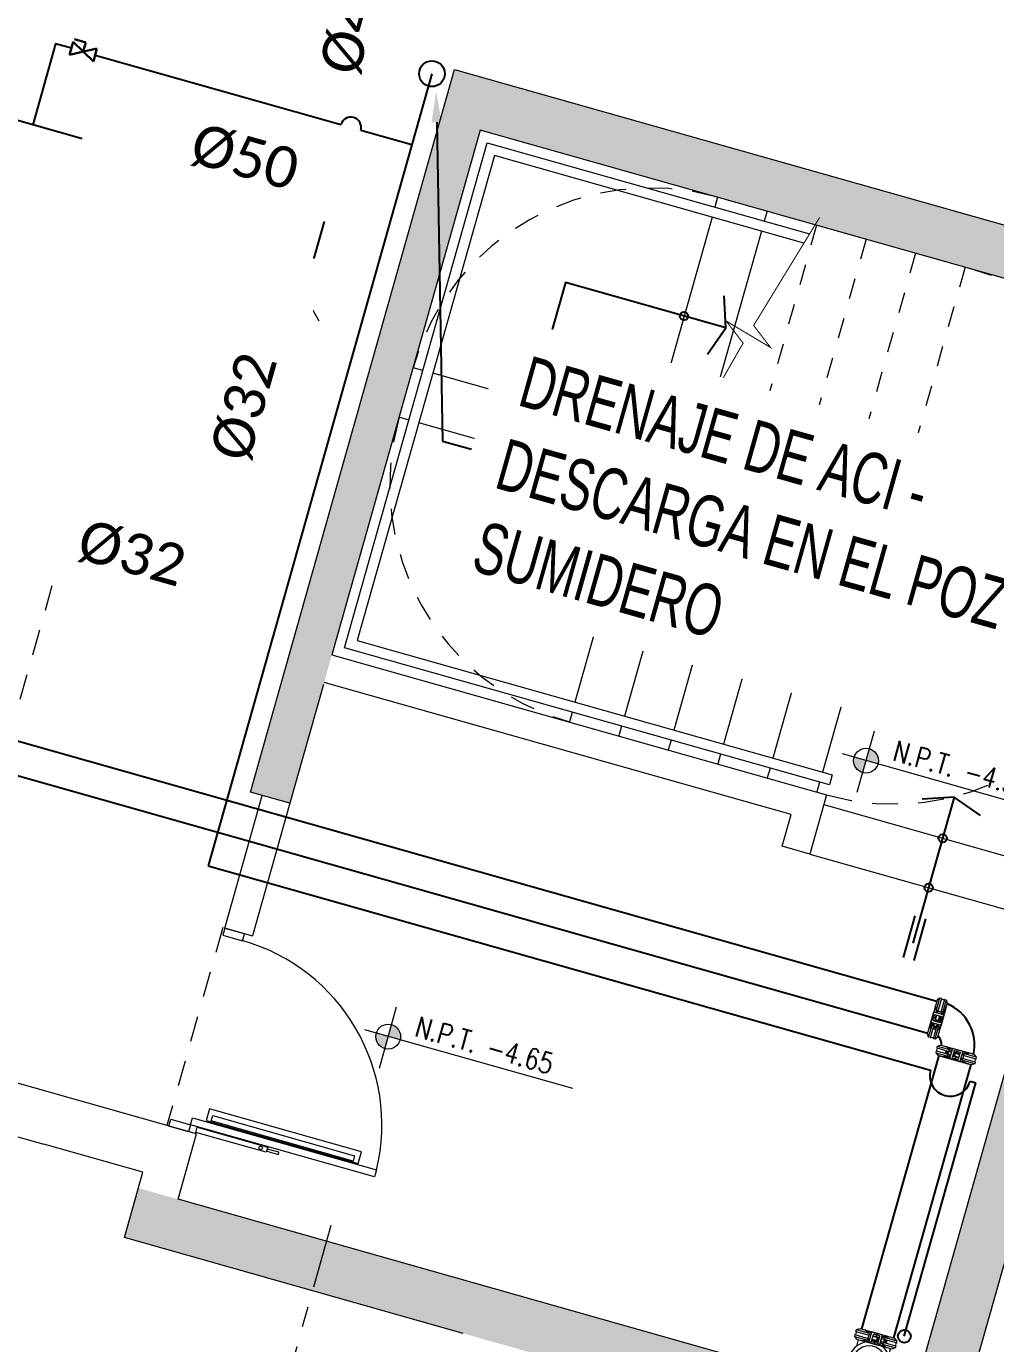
# Model space of a CAD drawing. Header units: inches. Extents: x 0 to 766, y -245 to 236.
# Drawn here: x 58.88 to 63.6, y -202.78 to -196.38 of the extents above; entities that cross this region are included whole.
import ezdxf
from ezdxf import colors
from ezdxf.entities.mleader import LeaderData, LeaderLine
from ezdxf.math import Vec2, Vec3

# ---------------------------------------------------------------- set-up
doc = ezdxf.new("R2010")
doc.units = ezdxf.units.IN
doc.header["$MEASUREMENT"] = 0
for name, pattern in [('DASHED2', [0.375, 0.25, -0.125]), ('HIDDEN2', [0.1875, 0.125, -0.0625]), ('PHANTOM', [2.5, 1.25, -0.25, 0.25, -0.25, 0.25, -0.25]), ('SLD-Continua', [0])]:
    doc.linetypes.add(name, pattern=pattern)
for name, color, linetype, lineweight in [('00 SOS 911 - ACCES. ACI', 125, 'Continuous', 9), ('000 SOS 911 - ACCESORIOS ACI', 3, 'Continuous', 20), ('000 SOS 911 TEXTOS', 4, 'Continuous', 0), ('000 SOS 911 TEXTOS ACI', 7, 'Continuous', 9), ('000 SOS 911 TUBERIA', 30, 'Continuous', 20), ('000 SOS 911 TUBERIA ACI', 1, 'Continuous', 25), ('BARANDAS', 251, 'Continuous', 9), ('EJES', 251, 'PHANTOM', 9), ('FLECHITAS', 251, 'Continuous', 9), ('HATCH', 251, 'Continuous', 9), ('MURO-BAJO', 251, 'Continuous', 9), ('MUROS', 251, 'Continuous', 9), ('NIVELES-NPT', 251, 'Continuous', 9), ('PROYECCION', 251, 'DASHED2', 9), ('PROYECCIONES', 251, 'HIDDEN2', 9), ('PUERTAS', 251, 'Continuous', 9)]:
    doc.layers.add(name, color=color, linetype=linetype, lineweight=lineweight)
doc.styles.add('P&R', font='calibril.ttf')
doc.styles.add('PIPE', font='ARIALN.TTF', dxfattribs={"width": 0.8})
doc.styles.add('ROMANS', font='romans.shx', dxfattribs={"width": 0.8})

# ---------------------------------------------------------------- blocks, each defined once
blk = doc.blocks.new('NPT')
at = {"layer": 'NIVELES-NPT'}
h = blk.add_hatch(color=256, dxfattribs=at)
h.paths.add_polyline_path([(0, -0.0613262704653153), (0, 0), (-0.0602854464600569, 0, 0.0042792132716365), (-0.0602942788464134, -0.0010319916191293, 0.4142135623729712)])
h.paths.add_polyline_path([(0, 0), (0.0602854464600569, 0, 0.4092090227639318), (0, 0.0592622872270567)])
blk.add_line((0.9320041173916704, 0), (-0.1193010463946393, 0), dxfattribs=at)
blk.add_lwpolyline([(0, -0.1597670624796592), (0, 0.149364873615923)], dxfattribs=at)
at = {"layer": 'NIVELES-NPT', "linetype": 'Continuous'}
blk.add_circle((0, -0.0010319916191293), 0.0602942788463125, dxfattribs=at)
at = {"layer": 'NIVELES-NPT', "style": 'ROMANS', "width": 0.8}
blk.add_attdef('N.P.T.±0.00', (0.1175420202139321, 0.0358007524059758), '', height=0.1, dxfattribs=at)
blk = doc.blocks.new('PUERTABARRA')
at = {"layer": 'FLECHITAS'}
for points in [[(-0.5001510571242989, -0.0232634428172105), (-0.4409742686824531, -0.0232634428172105), (-0.4409742686824531, -0.0130954530516192), (-0.5001510571242989, -0.0130954530516192)], [(-0.0844507893649507, -0.0326865352610639), (-0.4405655594651991, -0.0326865352610639), (-0.4405655594651991, -0.0065833862360023), (-0.0844507893649507, -0.0065833862360023)], [(-0.8851152057306991, -0.133961624089352), (-0.1170204804548121, -0.133961624089352), (-0.1170204804548121, -0.0756048641987945), (-0.8851152057306991, -0.0756048641987945)], [(-0.1413287829402634, -0.1072380120575644), (-0.8583794317509044, -0.1072380120575644), (-0.8583794317509044, -0.0804633574148284), (-0.1413287829402634, -0.0804633574148284)]]:
    blk.add_lwpolyline(points, close=True, dxfattribs=at)
blk.add_circle((-0.4085786876350995, -0.0196587238157235), 0.0089041029501779, dxfattribs=at)
blk.add_arc((-0.0495958364155058, -0.0338957235902626), 0.9311043567090608, 182.2224334812885, 270.053799958266, dxfattribs=at)
at = {"layer": 'PUERTAS'}
for points in [[(-0.0500000585512908, 0), (0.0500000585512908, 0), (0.0500000585512908, -0.0349996696775179), (-0.0500000585512908, -0.0349996696775179)], [(-0.9799999408814984, -0.0350030712201033), (-0.0499998273785423, -0.0350030712201033), (-0.0499998273785423, -0.0699999999593501), (-0.9799999408814984, -0.0699999999593501)], [(-0.0499967560829191, -0.9999999999953388), (0.0500031298470276, -0.9999999999953388), (0.0500031298470276, -0.9649996698241236), (-0.0499967560829191, -0.9649996698241236)]]:
    blk.add_lwpolyline(points, close=True, dxfattribs=at)
blk = doc.blocks.new('019')
at = {"layer": '000 SOS 911 - ACCESORIOS ACI', "color": 4, "lineweight": 30}
for p, q in [((1808.420285978298, 1493.059510553253), (1808.471689725999, 1493.059520621241)), ((1808.420294216549, 1493.017442775236), (1808.420285978753, 1493.059510553253)), ((1808.366168055977, 1493.046585302544), (1808.474420377122, 1492.988300247929)), ((1808.366179473625, 1492.988279051977), (1808.366168055977, 1493.046585302544)), ((1808.474408959474, 1493.046606498496), (1808.366179473625, 1492.988279051977)), ((1808.474420377122, 1492.988300247929), (1808.474408959474, 1493.046606498496))]:
    blk.add_line(p, q, dxfattribs=at)
blk = doc.blocks.new('000 SOS911 - COLGADORES')
at = {"layer": '000 SOS 911 - ACCESORIOS ACI'}
blk.add_lwpolyline([(2289.820134768947, 2442.903941979981), (2290.030596254191, 2442.69308939925)], dxfattribs=at)
blk = doc.blocks.new('SOS 911 Acople')
at = {"layer": '000 SOS 911 TUBERIA', "linetype": 'Continuous'}
for p, q in [((-0.1298529879422858, -0.012444032356143), (-0.1121672452427447, 0)), ((-0.1121672452427447, 0), (0.03403950831852853, 0)), ((-0.04989230574574322, -0.012444032356143), (-0.07654280634596944, 0)), ((-0.03413330612238497, -0.00704655796289444), (-0.07654280634596944, 0)), ((-0.03413330612238497, 0), (-0.03413330612238497, -0.06794237159192562)), ((0.1121672452427447, 0), (-0.03403950890060514, 0)), ((0, -0.02408778481185436), (0, 0)), ((0.03413330612238497, 0), (0.03413330612238497, -0.06794237159192562)), ((0.03413330612238497, -0.00704655796289444), (0.07654280634596944, 0)), ((0.04989230574574322, -0.012444032356143), (0.07654280634596944, 0)), ((0.1298529879422858, -0.012444032356143), (0.1121672452427447, 0)), ((-0.1298529879422858, -0.02401186525821686), (-0.1298529879422858, -0.012444032356143)), ((-0.1298529879422858, -0.012444032356143), (-0.04989230574574322, -0.012444032356143)), ((-0.1298529879422858, -0.02401186525821686), (-0.04497951129451394, -0.02401186525821686)), ((-0.1298529879422858, -0.04393050633370876), (-0.1298529879422858, -0.05549833923578262)), ((-0.1298529879422858, -0.04393050633370876), (-0.04512835608329624, -0.04393050633370876)), ((-0.1298529879422858, -0.05549833923578262), (-0.1121672452427447, -0.06794237159192562)), ((-0.1298529879422858, -0.05549833923578262), (-0.04989230574574322, -0.05549833923578262)), ((-0.1265876331599429, -0.03845322132110596), (-0.1265876331599429, -0.02948915027081966)), ((-0.1121672452427447, -0.06794237159192562), (0.03403950831852853, -0.06794237159192562)), ((0.09545867214910686, -0.06794237159192562), (-0.09545867261476815, -0.06794237159192562)), ((-0.04989230574574322, -0.05549833923578262), (-0.07654280634596944, -0.06794237159192562)), ((-0.03413330612238497, -0.06089581549167633), (-0.07654280634596944, -0.06794237159192562)), ((-0.06105379748623818, -0.06794237159192562), (0.06105379748623818, -0.06794237159192562)), ((-0.04835841490421444, -0.01624399051070213), (-0.03413330612238497, -0.01624645479023457)), ((-0.04835841490421444, -0.05169838108122349), (-0.03413330612238497, -0.05169591680169106)), ((0.1121672452427447, -0.06794237159192562), (-0.03403950890060514, -0.06794237159192562)), ((-0.02023848460521549, -0.01237427070736885), (-0.02023848460521549, -0.05544336326420307)), ((-0.02023848460521549, -0.02020060643553734), (-0.0001092336606234312, -0.01919126696884632)), ((0.02023848448880017, -0.02408778481185436), (-0.02023848460521549, -0.02408778481185436)), ((0.02023848448880017, -0.04372984915971756), (-0.02023848460521549, -0.04372984915971756)), ((-0.02023848460521549, -0.04766764864325523), (0, -0.04917558096349239)), ((0.01762642047833651, -0.009626243263483047), (-0.01762642047833651, -0.009626243263483047)), ((0.01762642047833651, -0.05819139070808887), (-0.01762642047833651, -0.05819139070808887)), ((-0.0001092336606234312, -0.01919126696884632), (0.02023848448880017, -0.02010910585522652)), ((0, -0.04372984915971756), (0, -0.06794237159192562)), ((0, -0.04917558096349239), (0.02023848448880017, -0.04777530208230019)), ((0.008502419921569526, -0.02408778481185436), (0.008502419921569526, -0.04372984915971756)), ((0.008502419921569526, -0.03117292188107967), (0.01092646887991577, -0.04372984915971756)), ((0.009788932744413614, -0.02408778481185436), (0.01361221505794674, -0.04372984915971756)), ((0.01245168619789183, -0.02408778481185436), (0.01607680763117969, -0.04372984915971756)), ((0.01516457495745271, -0.02408778481185436), (0.01893119106534868, -0.04372984915971756)), ((0.01734216464683414, -0.02408778481185436), (0.02023848448880017, -0.03858864679932594)), ((0.02023848448880017, -0.01237427070736885), (0.02023848448880017, -0.05544336326420307)), ((0.03413330612238497, -0.06089581549167633), (0.07654280634596944, -0.06794237159192562)), ((0.04969363426789641, -0.01624645479023457), (0.03629806602839381, -0.01624645479023457)), ((0.04969363426789641, -0.02490891702473164), (0.03629806602839381, -0.02490891702473164)), ((0.04969363426789641, -0.04303345456719398), (0.03629806602839381, -0.04303345456719398)), ((0.04969363426789641, -0.05169591680169106), (0.03629806602839381, -0.05169591680169106)), ((0.1298529879422858, -0.012444032356143), (0.04989230574574322, -0.012444032356143)), ((0.1298529879422858, -0.05549833923578262), (0.04989230574574322, -0.05549833923578262)), ((0.04989230574574322, -0.05549833923578262), (0.07654280634596944, -0.06794237159192562)), ((0.04993774159811437, -0.02471447363495827), (0.05011754087172449, -0.02563819289207458)), ((0.1298529879422858, -0.02401186525821686), (0.0506302104331553, -0.02401186525821686)), ((0.1298529879422858, -0.04393050633370876), (0.0506302104331553, -0.04393050633370876)), ((0.05213519569952041, -0.03600386716425419), (0.05362426256760955, -0.0436539314687252)), ((0.05246373370755464, -0.02401186525821686), (0.05628701590467244, -0.0436539314687252)), ((0.05512648704461753, -0.02401186525821686), (0.05875160859432071, -0.0436539314687252)), ((0.05783937592059374, -0.02401186525821686), (0.06160599191207439, -0.0436539314687252)), ((0.06015342648606747, -0.02401186525821686), (0.06397670821752399, -0.0436539314687252)), ((0.06281617993954569, -0.02401186525821686), (0.06644130148924887, -0.0436539314687252)), ((0.0655290688155219, -0.02401186525821686), (0.06929568469058722, -0.0436539314687252)), ((0.06770665827207267, -0.02401186525821686), (0.07018077466636896, -0.03639890253543854)), ((0.07018077466636896, -0.02401186525821686), (0.07018077466636896, -0.04393050633370876)), ((0.1298529879422858, -0.05549833923578262), (0.1121672452427447, -0.06794237159192562)), ((0.1265876325778663, -0.03845322132110596), (0.1265876325778663, -0.02948915027081966)), ((0.1298529879422858, -0.02401186525821686), (0.1298529879422858, -0.012444032356143)), ((0.1298529879422858, -0.04393050633370876), (0.1298529879422858, -0.05549833923578262))]:
    blk.add_line(p, q, dxfattribs=at)
for centre, radius, start, end in [((-0.01757074019405991, -0.01229459792375565), 0.002668934040082338, 91.19541037805496, 181.7106491909971), ((-0.01757074019405991, -0.05552303604781628), 0.002668934040082338, 178.2893508090028, 268.8045896219451), ((0.01757074019405991, -0.01229459792375565), 0.002668934040082338, 358.2893508090028, 88.80458962194506), ((0.01757074019405991, -0.05552303604781628), 0.002668934040082338, 271.195410378055, 1.710649190997157), ((0.03954862954560667, -0.0205776859074831), 0.00541532352353786, 126.8880121082305, 233.1119878917695), ((0.05418423633091152, -0.03397118672728539), 0.0200509300802738, 153.130333664081, 206.869666335919), ((0.03954862954560667, -0.04736468568444252), 0.00541532352353786, 126.8880121082305, 233.1119878917695), ((0.04644307063426822, -0.0205776859074831), 0.00541532352353786, 306.8880121082305, 53.1119878917695), ((0.03494247864000499, -0.03397118672728539), 0.01731246090936202, 328.4358066204804, 31.56419337951955), ((0.04644307063426822, -0.04736468568444252), 0.00541532352353786, 306.8880121082305, 53.1119878917695)]:
    blk.add_arc(centre, radius, start, end, dxfattribs=at)
for points, knots in [([(-0.1298529879422858, -0.02401186525821686), (-0.1293391386279836, -0.02444347180426121), (-0.1281205728882924, -0.02546700276434422), (-0.1264810627326369, -0.02725101821124554), (-0.1265571865951642, -0.02884973771870136), (-0.1265876331599429, -0.02948915027081966)], [0, 0, 0, 0, 0.0014132095522861, 0.0033513506183811, 0.0046431937077775, 0.0046431937077775, 0.0046431937077775, 0.0046431937077775]), ([(-0.1298529879422858, -0.04393050633370876), (-0.1293391386279836, -0.04349889978766441), (-0.1281205728882924, -0.04247536882758141), (-0.1264810627326369, -0.04069135338068008), (-0.1265571865951642, -0.03909263387322426), (-0.1265876331599429, -0.03845322132110596)], [0, 0, 0, 0, 0.0014132095522861, 0.0033513506183811, 0.0046431937077775, 0.0046431937077775, 0.0046431937077775, 0.0046431937077775]), ([(-0.04989230574574322, -0.012444032356143), (-0.04954593873117119, -0.01277336850762367), (-0.04850075708236545, -0.01376715674996376), (-0.04841545107774436, -0.01525153033435345), (-0.04835841490421444, -0.01624399051070213)], [0, 0, 0, 0, 0.0009696573335736, 0.0029259951479319, 0.0029259951479319, 0.0029259951479319, 0.0029259951479319]), ([(-0.04989230574574322, -0.05549833923578262), (-0.04954593873117119, -0.05516900308430195), (-0.04850075708236545, -0.05417521484196186), (-0.04841545107774436, -0.05269084125757217), (-0.04835841490421444, -0.05169838108122349)], [0, 0, 0, 0, 0.0009696573335736, 0.0029259951478764, 0.0029259951478764, 0.0029259951478764, 0.0029259951478764]), ([(-0.03413330612238497, -0.01708303205668926), (-0.03602297301404178, -0.01721315085887909), (-0.03949325636494905, -0.01745210960507393), (-0.04385908169206232, -0.02113009802997112), (-0.04609187063761055, -0.02639933489263058), (-0.04689749551471323, -0.03238531015813351), (-0.04656161624006927, -0.0385265089571476), (-0.04543334746267647, -0.04398566856980324), (-0.04290645790752023, -0.04826917126774788), (-0.03939219552557915, -0.05021076090633869), (-0.03650282986927778, -0.05132995918393135), (-0.03465609031263739, -0.05125904642045498), (-0.03413330612238497, -0.05123897269368172)], [0, 0, 0, 0, 0.0038419458992194, 0.0070555507413134, 0.0112532790334488, 0.0154705843184527, 0.0195311179636959, 0.0239903920565881, 0.0270000561067109, 0.0294633729161769, 0.0322036195170776, 0.0332856486347745, 0.0332856486347745, 0.0332856486347745, 0.0332856486347745]), ([(0.04989230574574322, -0.012444032356143), (0.04954593873117119, -0.01277336850762367), (0.04850075650028884, -0.01376715674996376), (0.04841545107774436, -0.01525153033435345), (0.04835841502062976, -0.01624399051070213)], [0, 0, 0, 0, 0.0009696573335736, 0.0029259951479319, 0.0029259951479319, 0.0029259951479319, 0.0029259951479319]), ([(0.04989230574574322, -0.05549833923578262), (0.04954593873117119, -0.05516900308430195), (0.04850075650028884, -0.05417521484196186), (0.04841545107774436, -0.05269084125757217), (0.04835841502062976, -0.05169838108122349)], [0, 0, 0, 0, 0.0009696573335736, 0.0029259951478764, 0.0029259951478764, 0.0029259951478764, 0.0029259951478764]), ([(0.1298529879422858, -0.02401186525821686), (0.1293391386279836, -0.02444347180426121), (0.1281205730047077, -0.02546700276434422), (0.1264810627326369, -0.02725101821124554), (0.1265571865951642, -0.02884973771870136), (0.1265876325778663, -0.02948915027081966)], [0, 0, 0, 0, 0.0014132095522861, 0.0033513506183811, 0.0046431937077775, 0.0046431937077775, 0.0046431937077775, 0.0046431937077775]), ([(0.1298529879422858, -0.04393050633370876), (0.1293391386279836, -0.04349889978766441), (0.1281205730047077, -0.04247536882758141), (0.1264810627326369, -0.04069135338068008), (0.1265571865951642, -0.03909263387322426), (0.1265876325778663, -0.03845322132110596)], [0, 0, 0, 0, 0.0014132095522861, 0.0033513506183811, 0.0046431937077775, 0.0046431937077775, 0.0046431937077775, 0.0046431937077775])]:
    blk.add_open_spline(points, degree=3, knots=knots, dxfattribs=at)
blk = doc.blocks.new('Acople Bomba ACI')
at = {"layer": '000 SOS 911 TUBERIA', "linetype": 'SLD-Continua', "xscale": 0.7909611757049978, "yscale": 0.7909611757049978, "zscale": 0.7909611757049978, "rotation": 89.99999999999999}
blk.add_blockref('SOS 911 Acople', (0, 0), dxfattribs=at)
blk = doc.blocks.new('A$C363E054A')
at = {"layer": '000 SOS 911 - ACCESORIOS ACI'}
h = blk.add_hatch(color=10, dxfattribs=at)
edge = h.paths.add_edge_path()
edge.add_line((-0.1539030684712088, 0.0866759223576708), (-0.1539030684712088, 0.0008965954347956995))
edge.add_ellipse((-0.1726545036540301, 0.0437862588962332), major_axis=(-0.03309939239398111, -0.03309939239398111), ratio=0.9999999999999999, start_angle=68.61503222453739, end_angle=201.3849677754626)
edge = h.paths.add_edge_path()
edge.add_line((-0.1539030684712088, 0.0008965954347957), (-0.1539030684712088, 0.0866759223576708))
edge.add_ellipse((-0.1539030684712088, 0.0008965954347957), major_axis=(0.0606551437620544, -0.0606551437620544), ratio=0.9999999999964191, start_angle=134.9999999998974, end_angle=225.0000000001026)
edge.add_line((-0.2396823954200045, 0.0008965954347957), (-0.1539030684712088, 0.0008965954347957))
edge = h.paths.add_edge_path()
edge.add_ellipse((-0.1260867671198866, -0.0419930680266134), major_axis=(0.03614740552893381, -0.03614740552893381), ratio=1, start_angle=167.9656230034776, end_angle=282.03437699652244, ccw=False)
edge.add_line((-0.1539030684712088, 0.0008965954347957), (-0.2396823954200045, 0.0008965954347957))
edge.add_ellipse((-0.1539030684712088, 0.0008965954347957), major_axis=(-0.0606551437620544, -0.0606551437620544), ratio=0.9999999999964192, start_angle=314.9999999998973, end_angle=405.0000000001024)
at = {"layer": '00 SOS 911 - ACCES. ACI', "color": 10}
blk.add_point((-0.1539030684712088, 0.0008965954347957), dxfattribs=at)
at = {"layer": '000 SOS 911 - ACCESORIOS ACI', "color": 10, "linetype": 'Continuous', "ltscale": 0.05}
for p, q in [((-0.0903709733051983, 0.0858942229775437), (-0.0561511340033576, 0.0858942355934005)), ((-0.0561511340033576, -0.084100986527119), (-0.0903709084977891, -0.0841009836672129))]:
    blk.add_line(p, q, dxfattribs=at)
at = {"layer": '000 SOS 911 - ACCESORIOS ACI', "color": 30, "linetype": 'Continuous', "ltscale": 0.05}
for p, q in [((-0.0458667317011532, 0.1073173043510849), (-0.0561511309429079, 0.0927008813217469)), ((-0.0561511309429079, 0.0927008813217469), (-0.0561511309429079, -0.0281320312118396)), ((-0.0363064689740895, 0.1073173043510849), (-0.0458667317011532, 0.1073173043510849)), ((-0.0458667317011532, 0.1073173043510849), (-0.0458667317011532, 0.0412336122785462)), ((-0.0363064689740895, 0.1073173043510849), (-0.0363064689740895, 0.0418434553083671)), ((-0.0243713768859379, 0.1046186441961652), (-0.03177975405697001, 0.1046186441961652)), ((-0.0198446619701827, 0.1073173043510849), (-0.0102843992417547, 0.1073173043510849)), ((-0.0198446619701827, 0.1073173043510849), (-0.0198446619701827, 0.0418434553083671)), ((-0.0102843992417547, 0.1073173043510849), (0, 0.0927008813217469)), ((-0.0102843992417547, 0.1073173043510849), (-0.0102843992417547, 0.0412336122785462)), ((0, 0.0927008813217469), (0, -0.0281320312118396)), ((-0.0458667317011532, 0.0412336122785462), (-0.0561511309429079, 0.0632589806386648)), ((-0.0503274878396951, 0.0282095504801419), (-0.0561511309429079, 0.0632589806386648)), ((-0.0561511309429079, 0.0282095504801419), (0, 0.0282095504801419)), ((-0.0561511309429079, -0.0927008813215764), (-0.0561511309429079, 0.0281320312116975)), ((-0.0362437259500439, 0), (-0.0561511309429079, 0)), ((-0.0481954995866545, 0.0145673962154831), (-0.0481954995866545, -0.0145673962158526)), ((-0.0459243868799604, 0.016726142911665), (-0.0103298340300171, 0.016726142911665)), ((-0.0427242110968109, 0.0410694198702686), (-0.0427242110968109, 0.0299986213479997)), ((-0.0402904632733225, -9.02762240003e-05), (-0.0395319136414401, 0.016726142911665)), ((-0.0363064689740895, 0.0580010648663745), (-0.0198446619701827, 0.0580010648663745)), ((-0.0363064689740895, 0.0559563255799276), (-0.0260691728271922, 0.0580010648663745)), ((-0.0363064689740895, 0.0541566514176566), (-0.0200732379853435, 0.0572695800476595)), ((-0.0363064689740895, 0.0519145782049861), (-0.0200732379853435, 0.0549105682124491)), ((-0.0363064689740895, 0.04971393949529099), (-0.0200732379853435, 0.0528736997949864)), ((-0.0363064689740895, 0.0478014870262769), (-0.0200732379853435, 0.0509144156561661)), ((-0.0363064689740895, 0.0455594138138338), (-0.0200732379853435, 0.0485554038210694)), ((-0.0363064689740895, 0.0433587751037976), (-0.0200732379853435, 0.0465185354036066)), ((-0.0362437259500439, 0.016726142911665), (-0.0362437259500439, -0.0167261429114944)), ((-0.0362437259500439, 0.0143324725178218), (-0.0242594534988712, 0.016726142911665)), ((-0.0362437259500439, 0.0125327983554371), (-0.0200104949608431, 0.0156457269855253)), ((-0.0362437259500439, 0.0102907251429088), (-0.0200104949608431, 0.0132867151502296)), ((-0.0362437259500439, 0.0080900864331852), (-0.0200104949608431, 0.0112498467326248)), ((-0.0362437259500439, 0.0070268444924295), (-0.0200104949608431, 0.0070268444924295)), ((-0.0357257976470464, 0.04127116270456101), (-0.0349623875999896, 0.0414197586778755)), ((-0.0355650985743523, 0.0410694198702686), (-0.0355650985743523, 0.029998621347886)), ((-0.0303881970148723, 0.0070268444924295), (-0.0200104949608431, 0.009030205496714001)), ((-0.0263956511039396, 0.0430872538239271), (-0.0200732379853435, 0.0443178966936273)), ((-0.0205860323699199, 0.0410694198702686), (-0.0205860323699199, 0.029998621347886)), ((-0.0200104949608431, 0.016726142911665), (-0.0200104949608431, -0.0167261429114944)), ((-0.0200104949608431, 0), (0, 0)), ((-0.0167560924433019, -0.0167261429114944), (-0.0155098579857622, 0)), ((-0.0155098579857622, 0), (-0.0166671214701637, 0.016726142911665)), ((-0.013426919846097, 0.0410694198702686), (-0.013426919846097, 0.0299986213479997)), ((-0.0102843992417547, 0.0412336122785462), (0, 0.0632589806386648)), ((-0.008058721323323, 0.0145673962154831), (-0.008058721323323, -0.0145673962158526)), ((-0.0058236431027581, 0.0282095504801419), (0, 0.0632589806386648)), ((0, -0.0927008813215764), (0, 0.0281320312116975)), ((-0.0561511309429079, -0.028209550480284), (0, -0.028209550480284)), ((-0.0503274878396951, -0.028209550480284), (-0.0561511309429079, -0.0632589806386932)), ((-0.0458667317011532, -0.0412336122786883), (-0.0561511309429079, -0.0632589806386932)), ((-0.0459243868799604, -0.0167261429115797), (-0.0103298340300171, -0.0167261429115797)), ((-0.0458667317011532, -0.1073173043512554), (-0.0458667317011532, -0.0412336122786883)), ((-0.0427262478287958, -0.0399659248351156), (-0.0427242110968109, -0.028209550480284)), ((-0.0394562936539842, -0.0167261429114944), (-0.0402904632733225, -9.02762240003e-05)), ((-0.0363064689740895, -0.1073173043512554), (-0.0363064689740895, -0.037173421902736)), ((-0.0198446619701827, -0.1073173043512554), (-0.0198446619701827, -0.0372964347615437)), ((-0.0134248831141122, -0.0399659248351156), (-0.013426919846097, -0.028209550480284)), ((-0.0102843992417547, -0.1073173043512554), (-0.0102843992417547, -0.0412336122786883)), ((-0.0102843992417547, -0.0412336122786883), (0, -0.0632589806386932)), ((-0.0058236431027581, -0.028209550480284), (0, -0.0632589806386932)), ((-0.0458667317011532, -0.1073173043512554), (-0.0561511309429079, -0.0927008813215764)), ((-0.0363064689740895, -0.1073173043512554), (-0.0458667317011532, -0.1073173043512554)), ((-0.0243713768859379, -0.104618644196421), (-0.03177975405697001, -0.104618644196421)), ((-0.0198446619701827, -0.1073173043512554), (-0.0102843992417547, -0.1073173043512554)), ((-0.0102843992417547, -0.1073173043512554), (0, -0.0927008813215764))]:
    blk.add_line(p, q, dxfattribs=at)
for radius in [0.1061174999894479, 0.0857249999914743]:
    blk.add_circle((-0.1539030684712088, 0.0008965954347957), radius, dxfattribs=at)
for centre, radius, start, end in [((-0.04599023288301401, 0.014521379192388), 0.0022057467564171, 88.28935093962176, 178.8045896524302), ((-0.0391446548351269, 0.0383829839936425), 0.0044755067444921, 36.88801187064811, 143.1119881297524), ((-0.0391446548351269, 0.0326850572246258), 0.0044755067444921, 216.8880118702475, 323.1119881293519), ((-0.0280755654716813, 0.0288782930180958), 0.0143079236590071, 58.43580637772919, 121.5641936220873), ((-0.0280755654716813, 0.0447806883665862), 0.0165711378863248, 243.1303334802928, 296.869666519532), ((-0.0170064761077811, 0.0383829839936425), 0.0044755067444921, 36.88801187024753, 143.1119881293518), ((-0.0170064761077811, 0.0326850572246258), 0.0044755067444921, 216.8880118706482, 323.1119881297524), ((-0.0102639880265088, 0.014521379192388), 0.0022057467564171, 1.195410347556788, 91.71064906037823), ((-0.04599023288301401, -0.0145213791925016), 0.0022057467564171, 181.1954103475698, 271.7106490603783), ((-0.0102639880265088, -0.0145213791925016), 0.0022057467564171, 268.2893509396217, 358.8045896524303)]:
    blk.add_arc(centre, radius, start, end, dxfattribs=at)
for points, knots in [([(-0.0363064689740895, 0.1073173043510849), (-0.0359497668700897, 0.1068926324746542), (-0.0351038669700756, 0.1058855459083077), (-0.0336294631074452, 0.1045305689651457), (-0.0323081983610791, 0.104593481939304), (-0.03177975405697001, 0.1046186441959662)], [0, 0, 0, 0, 0.0014132095522861, 0.0033513506183811, 0.0046431937077775, 0.0046431937077775, 0.0046431937077775, 0.0046431937077775]), ([(-0.0198446619701827, 0.1073173043510849), (-0.0202013640728183, 0.1068926324746542), (-0.0210472639728323, 0.1058855459083077), (-0.0225216678363722, 0.1045305689651457), (-0.0238429325818288, 0.104593481939304), (-0.0243713768859379, 0.1046186441959662)], [0, 0, 0, 0, 0.0014132095522861, 0.0033513506183811, 0.0046431937077775, 0.0046431937077775, 0.0046431937077775, 0.0046431937077775]), ([(-0.0458667317011532, 0.0412336122785462), (-0.0455945513999723, 0.0409473564497773), (-0.0447732321408694, 0.0400835635031172), (-0.0435464689908258, 0.0400130623358734), (-0.0427262478287958, 0.0399659248349451)], [0, 0, 0, 0, 0.0009696573335736, 0.0029259951479319, 0.0029259951479319, 0.0029259951479319, 0.0029259951479319]), ([(-0.0102843992417547, 0.0412336122785462), (-0.0105565795429357, 0.0409473564497773), (-0.0113778988015838, 0.0400835635031172), (-0.0126046619516274, 0.0400130623358734), (-0.0134248831141122, 0.0399659248349451)], [0, 0, 0, 0, 0.0009696573335736, 0.0029259951478764, 0.0029259951478764, 0.0029259951478764, 0.0029259951478764]), ([(-0.0458667317011532, -0.0412336122786883), (-0.0455945513999723, -0.0409473564499194), (-0.0447732321408694, -0.0400835635030035), (-0.0435464689908258, -0.0400130623359019), (-0.0427262478287958, -0.0399659248351156)], [0, 0, 0, 0, 0.0009696573335736, 0.0029259951479319, 0.0029259951479319, 0.0029259951479319, 0.0029259951479319]), ([(-0.04203282037587999, -0.0282095504804829), (-0.0419252827032324, -0.0297712701456021), (-0.041727794885901, -0.0326392939624611), (-0.0386881129029462, -0.0362474404329305), (-0.0343333397881907, -0.0380927339799939), (-0.0293862161670404, -0.0387585442913405), (-0.0243108077970646, -0.0384809560587201), (-0.0197990722381292, -0.0375484960608219), (-0.0162589627957459, -0.035460142131825), (-0.0146543303881117, -0.0325557716660114), (-0.0137293668749408, -0.0301678487081745), (-0.0137879727676591, -0.0286416067602886), (-0.0138045632202193, -0.028209550480284)], [0, 0, 0, 0, 0.0038419458992194, 0.0070555507413134, 0.0112532790334488, 0.0154705843184527, 0.0195311179636959, 0.0239903920565881, 0.0270000561067109, 0.0294633729161769, 0.0322036195170776, 0.0332856486347745, 0.0332856486347745, 0.0332856486347745, 0.0332856486347745]), ([(-0.0102843992417547, -0.0412336122786883), (-0.0105565795429357, -0.0409473564499194), (-0.0113778988015838, -0.0400835635030035), (-0.0126046619516274, -0.040013062336044), (-0.0134248831141122, -0.0399659248351156)], [0, 0, 0, 0, 0.0009696573335736, 0.0029259951478764, 0.0029259951478764, 0.0029259951478764, 0.0029259951478764]), ([(-0.0363064689740895, -0.1073173043512554), (-0.0359497668700897, -0.10689263247491), (-0.0351038669700756, -0.1058855459085635), (-0.0336294631074452, -0.1045305689652878), (-0.0323081983610791, -0.1045934819394745), (-0.03177975405697001, -0.1046186441960799)], [0, 0, 0, 0, 0.0014132095522861, 0.0033513506183811, 0.0046431937077775, 0.0046431937077775, 0.0046431937077775, 0.0046431937077775]), ([(-0.0198446619701827, -0.1073173043512554), (-0.0202013640728183, -0.10689263247491), (-0.0210472639728323, -0.1058855459085635), (-0.0225216678363722, -0.1045305689652878), (-0.0238429325818288, -0.1045934819394745), (-0.0243713768859379, -0.1046186441960799)], [0, 0, 0, 0, 0.0014132095522861, 0.0033513506183811, 0.0046431937077775, 0.0046431937077775, 0.0046431937077775, 0.0046431937077775])]:
    blk.add_open_spline(points, degree=3, knots=knots, dxfattribs=at)

msp = doc.modelspace()

# ---------------------------------------------------------------- hatches: boundary and pattern name
at = {"layer": 'HATCH'}
h = msp.add_hatch(color=256, dxfattribs=at)
h.dxf.hatch_style = 1
h.paths.add_polyline_path([(64.95872284704713, -197.7181707033376), (60.96524222337479, -196.5891833510459), (59.97226958337575, -200.1015198029538), (60.16473042563332, -200.1559301975721), (61.08969167996698, -196.8841643309035), (64.65014051415633, -197.8907302968877), (63.18109673554433, -203.0870665379572), (59.42818341889654, -202.0260893050299), (59.36017185182794, -202.2666614213782), (63.35365646544106, -203.3956493306399)])
h.paths.add_polyline_path([(54.11499187584866, -195.0890265690367), (53.78853770256386, -196.2437679570505), (53.5479105420314, -196.1757408285723), (53.94237600115321, -194.7804283189892), (57.26225749116071, -195.7189840670324), (57.19424620507036, -195.959555189498)])
h.paths.add_polyline_path([(52.47338825729824, -199.976780405382), (55.79326950611669, -200.9153360852393), (55.8612812682739, -200.6747632788192), (52.5413996406796, -199.7362089387768)])
h.paths.add_polyline_path([(63.8489207785874, -186.3889675065791), (61.45492350800139, -194.8570710180827), (61.64738045306339, -194.9114800602677), (62.17786848385941, -193.035025307546), (65.73832109286354, -194.0415923377955), (65.20783306130751, -195.9180470932058), (65.40028994901286, -195.9724561191756), (65.93077797785233, -194.0960013629972), (66.4119202400352, -194.2320239400553), (66.47993152789915, -193.9914528113164), (62.29399456632157, -192.8080566010695), (64.08949250982296, -186.4569789647735)])
h.paths.add_polyline_path([(55.77737712310201, -188.2898332233488), (55.45772863650609, -189.4205013761687), (54.49544414695207, -189.148456231894), (54.42743286086164, -189.3890273543596), (58.70956704715294, -190.5996192584781), (58.77757377526487, -190.3590642586014), (55.69829520099316, -189.4885287848479), (56.01794824556754, -188.3578445094392)])
h.paths.add_polyline_path([(60.09702384228086, -185.6919958845466), (60.16503522692902, -185.4514244134604), (57.18195330288968, -184.6080844643935), (57.34522340364897, -184.0305616198396), (57.0084238307913, -183.9353458189156), (56.84515359791069, -184.5128691361613), (55.88286887528935, -184.2408239259967), (55.81485760110687, -184.481395006341)])
h.paths.add_polyline_path([(58.28377915174764, -180.7106801296361), (58.39255423664807, -180.3259183382476), (62.00112106702126, -181.3460877109684), (62.06913233334949, -181.1055166584063), (57.16148142672922, -179.7180864198083), (57.09347036081019, -179.9586567634785), (58.15198328249633, -180.2579064174245), (58.04320801990001, -180.6426688408932)])
h.paths.add_polyline_path([(67.24097390474923, -187.3479267328389), (70.41651270988454, -188.2456757060071), (70.34850142126051, -188.4862468374345), (67.17296261612523, -187.5884978642664)])
h.paths.add_polyline_path([(66.98094354425719, -182.7539214953911), (70.83008149561184, -183.8421020705499), (70.89809277942202, -183.6015309561501), (67.04895482806731, -182.5133503809913)])
h.paths.add_polyline_path([(65.93515721299487, -191.9668922968994), (69.11069600152247, -192.8646412653725), (69.17870728837298, -192.6240701402183), (66.00316849984534, -191.7263211717453)])
h = msp.add_hatch(color=251, dxfattribs=at)
h.dxf.hatch_style = 1
h.paths.add_polyline_path([(64.95872284704713, -197.7181707033376), (60.96524222337479, -196.5891833510459), (59.97226958337575, -200.1015198029538), (60.16473042563332, -200.1559301975721), (61.08969167996698, -196.8841643309035), (64.65014051415633, -197.8907302968877), (63.18109673554433, -203.0870665379572), (59.42818341889654, -202.0260893050299), (59.36017185182794, -202.2666614213782), (63.35365646544106, -203.3956493306399)])
h.paths.add_polyline_path([(54.11499187584866, -195.0890265690367), (53.78853770256386, -196.2437679570505), (53.5479105420314, -196.1757408285723), (53.94237600115321, -194.7804283189892), (57.26225749116071, -195.7189840670324), (57.19424620507036, -195.959555189498)])
h.paths.add_polyline_path([(52.47338825729824, -199.976780405382), (55.79326950611669, -200.9153360852393), (55.8612812682739, -200.6747632788192), (52.5413996406796, -199.7362089387768)])
h.paths.add_polyline_path([(63.8489207785874, -186.3889675065791), (61.45492350800139, -194.8570710180827), (61.64738045306339, -194.9114800602677), (62.17786848385941, -193.035025307546), (65.73832109286354, -194.0415923377955), (65.20783306130751, -195.9180470932058), (65.40028994901286, -195.9724561191756), (65.93077797785233, -194.0960013629972), (66.4119202400352, -194.2320239400553), (66.47993152789915, -193.9914528113164), (62.29399456632157, -192.8080566010695), (64.08949250982296, -186.4569789647735)])
h.paths.add_polyline_path([(55.77737712310201, -188.2898332233488), (55.45772863650609, -189.4205013761687), (54.49544414695207, -189.148456231894), (54.42743286086164, -189.3890273543596), (58.70956704715294, -190.5996192584781), (58.77757377526487, -190.3590642586014), (55.69829520099316, -189.4885287848479), (56.01794824556754, -188.3578445094392)])
h.paths.add_polyline_path([(60.09702384228086, -185.6919958845466), (60.16503522692902, -185.4514244134604), (57.18195330288968, -184.6080844643935), (57.34522340364897, -184.0305616198396), (57.0084238307913, -183.9353458189156), (56.84515359791069, -184.5128691361613), (55.88286887528935, -184.2408239259967), (55.81485760110687, -184.481395006341)])
h.paths.add_polyline_path([(58.28377915174764, -180.7106801296361), (58.39255423664807, -180.3259183382476), (62.00112106702126, -181.3460877109684), (62.06913233334949, -181.1055166584063), (57.16148142672922, -179.7180864198083), (57.09347036081019, -179.9586567634785), (58.15198328249633, -180.2579064174245), (58.04320801990001, -180.6426688408932)])
h.paths.add_polyline_path([(67.24097390474923, -187.3479267328389), (70.41651270988454, -188.2456757060071), (70.34850142126051, -188.4862468374345), (67.17296261612523, -187.5884978642664)])
h.paths.add_polyline_path([(66.98094354425719, -182.7539214953911), (70.83008149561184, -183.8421020705499), (70.89809277942202, -183.6015309561501), (67.04895482806731, -182.5133503809913)])
h.paths.add_polyline_path([(65.93515721299487, -191.9668922968994), (69.11069600152247, -192.8646412653725), (69.17870728837298, -192.6240701402183), (66.00316849984534, -191.7263211717453)])

# ---------------------------------------------------------------- linework, layer by layer
at = {"color": 251}
for p, q in [((61.10934311614363, -199.0200677928806, -4.476173852019732e-06), (63.15860064330674, -199.5994077351779, -4.476173852019732e-06)), ((63.39447828409142, -200.1267740001882, -2.629120047792232e-06), (63.19418659323264, -200.8352509143292, -2.629120047792232e-06))]:
    msp.add_line(p, q, dxfattribs=at)
for points, elevation in [([(62.28453474673086, -197.8454717039289), (61.50386367534864, -197.6247703427239), (61.10934388751689, -199.0200650648956)], -4.476173852019732e-06), ([(62.19552890046116, -197.9734886765059), (62.28453477926573, -197.8454716569929), (62.27572982655656, -197.6898025817742)], -4.476173852019732e-06), ([(63.0405808596974, -199.5378337009506), (63.24327679513908, -199.5951373274592)], -3.759645751791971e-06), ([(63.02581210307777, -199.5900738932523), (63.22850791141131, -199.6473779522535)], -3.759645751791971e-06), ([(63.52249530340829, -200.2157798789374), (63.39447828409142, -200.1267740001882), (63.23880920904067, -200.1355789529449)], -2.629120047792232e-06), ([(63.20352060902856, -200.7024617579056), (63.14621654982145, -200.9051575669673)], -2.629120047792232e-06), ([(63.2557608012827, -200.7172305146932), (63.19845717482161, -200.9199264499669)], -2.629120047792232e-06)]:
    msp.add_lwpolyline(points, dxfattribs=dict(at, elevation=elevation))
for centre in [(62.08120220450682, -197.7879881231975, -4.476173852019732e-06), (61.34061389938738, -198.2021344137216, -4.476173852019732e-06), (61.27259313665498, -198.4427028570683, -4.476173852019732e-06), (61.6867366093017, -199.1833011140306, -4.476173852019732e-06), (61.92730775456981, -199.2513123194632, -4.476173852019732e-06), (62.16787951580679, -199.3193236980672, -3.759645751791971e-06), (62.40845066127221, -199.3873349025879, -3.759645751791971e-06), (62.6490218065683, -199.4553461080284, -3.759645751791971e-06), (62.88959295208979, -199.523357312565, -3.759645751791971e-06), (63.33824854662967, -200.3256715043836, -2.629120047792232e-06), (63.27023726053923, -200.5662426268491, -2.629120047792232e-06)]:
    msp.add_circle(centre, 0.02, dxfattribs=at)
at = {"layer": '000 SOS 911 TUBERIA ACI'}
for p, q in [((57.31970076524945, -199.423633583336, -2.610023710192232e-06), (63.309954079234, -201.1171357770856, -2.610023710192232e-06)), ((57.27579207858176, -199.5789484236345, -2.610023710192232e-06), (63.26604853931971, -201.2724394866141, -2.610023710192232e-06)), ((63.31949487561995, -201.381907815552, -3.412561650183218e-06), (62.94386816414364, -202.7105834634104, -3.412561650183218e-06)), ((63.47481516771052, -201.4258180434827, -3.412561650183218e-06), (63.09918750060784, -202.7544934211784, -3.412561650183218e-06))]:
    msp.add_line(p, q, dxfattribs=at)
for points, elevation in [([(61.24928201219899, -194.0818811105904), (59.80471974895697, -199.1916207599389)], -2.610023710192232e-06), ([(59.10197918585068, -196.486411974331), (59.02541186269873, -196.4647658097095), (58.9140244961889, -196.858767825112)], 3.64996837091397e-07), ([(60.34950616793148, -197.2645894119005), (58.67977040985691, -196.7925424131835)], 3.64996837091397e-07), ([(58.51639957331601, -198.8274028473997), (59.80471974895697, -199.1916207599389)], -2.610023710192232e-06), ([(59.76723147850061, -200.4592314591503), (63.27957364236687, -201.4521973035377)], -2.610023710192232e-06), ([(63.15208951298737, -202.7461252145022), (63.5002551189953, -201.5145856354705)], -3.460659426183218e-06), ([(63.47203054035047, -201.5066063324132), (63.5002551189953, -201.5145856354705)], -2.610023710192232e-06)]:
    msp.add_lwpolyline(points, dxfattribs=dict(at, elevation=elevation))
at = {"layer": '000 SOS 911 TUBERIA ACI', "color": 55, "true_color": 0x999b37}
msp.add_circle((63.15208951298737, -202.7461252145022, -3.460659426183218e-06), 0.03125, dxfattribs=at)
at = {"layer": '000 SOS 911 TUBERIA ACI', "color": 4, "linetype": 'Continuous', "ltscale": 0.05}
for centre, radius, start, end in [((63.2771145313465, -201.3304982610844, -2.610023710192232e-06), 0.2167479330088469, 347.8735532746674, 67.27101737112363), ((63.27924174838938, -201.3273515966607, -2.610023710192232e-06), 0.05435228336110637, 354.662238446111, 47.04347193841049)]:
    msp.add_arc(centre, radius, start, end, dxfattribs=at)
at = {"layer": '000 SOS 911 TUBERIA ACI', "color": 4}
msp.add_arc((63.37580209135872, -201.4794018179755, -2.610023710192232e-06), 0.09999999999990905, 164.2139988296184, 344.2139988296184, dxfattribs=at)
at = {"layer": 'BARANDAS', "color": 251}
for p, q in [((61.86620716610459, -198.2727840975918, -4.476173852019732e-06), (61.75738910803324, -198.6576978947993, -4.476173852019732e-06)), ((62.12367683779489, -198.3455727320774, -4.476173852019732e-06), (61.86620716610459, -198.2727840975918, -4.476173852019732e-06)), ((61.90071913344713, -198.3345005791285, -4.476173852019732e-06), (61.81910558940119, -198.6231859285887, -4.476173852019732e-06)), ((62.09801350141007, -198.3902771975607, -4.476173852019732e-06), (61.90071913344713, -198.3345005791285, -4.476173852019732e-06)), ((63.05647316924066, -199.0249588396575, -4.476173852019732e-06), (61.75738910803324, -198.6576978947993, -4.476173852019732e-06)), ((63.07007542618273, -198.9768446162478, -4.476173852019732e-06), (61.81910558940119, -198.6231859285887, -4.476173852019732e-06)), ((63.07007542592933, -198.976844617144, -4.476173852019732e-06), (63.05647316924066, -199.0249588396575, -4.476173852019732e-06))]:
    msp.add_line(p, q, dxfattribs=at)
at = {"layer": 'BARANDAS', "color": 251, "elevation": -4.498814310919731e-06}
msp.add_lwpolyline([(62.6641428964228, -197.4331930347869), (61.15871183651095, -197.0075962239321), (60.49220123277399, -199.3651932242735), (62.80168400871882, -200.0181015698518), (62.78808175129809, -200.0662157950619), (60.43048475137806, -199.3997051904763), (61.12419986944981, -196.9458797415071), (62.69121889867725, -197.3888879397217)], dxfattribs=at)
at = {"layer": 'EJES', "linetype": 'PHANTOM', "ltscale": 0.25}
msp.add_line((60.36412109131859, -202.207550593997, -2.997502816871546e-06), (59.69293827053457, -204.5816742704835, -4.053701736587824e-06), dxfattribs=at)
at = {"layer": 'MURO-BAJO', "color": 251}
for p, q in [((62.2444292899811, -197.2106174332155, -4.476173852019732e-06), (62.23082703284166, -197.2587316575373, -4.476173852019732e-06)), ((62.21722477542087, -197.3068458827475, -4.476173852019732e-06), (61.93837850282746, -198.2931874834142, -4.476173852019732e-06)), ((62.48500041244658, -197.2786287193059, -4.476173852019732e-06), (62.47139815525119, -197.3267429436119, -4.476173852019732e-06)), ((62.45779589808377, -197.3748571679258, -4.476173852019732e-06), (62.24128523044172, -198.1407037994054, -4.476173852019732e-06)), ((60.81134795336051, -198.052506905215, -4.476173852019732e-06), (60.76323372885054, -198.0389046479921, -4.476173852019732e-06)), ((61.84580377997345, -198.344955435407, -4.476173852019732e-06), (60.85946217806773, -198.0661091615257, -4.476173852019732e-06)), ((60.74333666701671, -198.2930780285766, -4.476173852019732e-06), (60.69522244276015, -198.2794757704576, -4.476173852019732e-06)), ((61.77779249388301, -198.5855265578725, -4.476173852019732e-06), (60.79145089197732, -198.3066802839912, -4.476173852019732e-06)), ((61.92477624543466, -198.3413017086322, -4.476173852019732e-06), (61.84316270141676, -198.6299870581003, -4.476173852019732e-06)), ((62.08518183251554, -198.4126294315556, -4.476173852019732e-06), (61.89391800451136, -198.3585576926378, -4.476173852019732e-06)), ((63.05281944296151, -198.945986374155, -4.476173852019732e-06), (61.82590671861826, -198.5991288141912, -4.476173852019732e-06)), ((61.8295604449534, -198.6781012797096, -4.476173852019732e-06), (61.55071417216271, -199.6644428812886, -4.476173852019732e-06)), ((62.09053495304339, -198.6739412297773, -4.476173852019732e-06), (62.08373382379827, -198.6979983441669, -4.476173852019732e-06)), ((62.07013156694025, -198.7461125676004, -4.476173852019732e-06), (61.79128529412148, -199.7324541691713, -4.476173852019732e-06)), ((62.33110607553694, -198.7419525158757, -4.476173852019732e-06), (62.32430494634785, -198.766009630281, -4.476173852019732e-06)), ((62.31070268946179, -198.8141238537067, -4.476173852019732e-06), (62.031856416615, -199.8004654552697, -4.476173852019732e-06)), ((62.57167719797447, -198.8099638019582, -4.476173852019732e-06), (62.56487606872936, -198.8340209163478, -4.476173852019732e-06)), ((62.5512738118433, -198.8821351397733, -4.476173852019732e-06), (62.27242753908054, -199.8684767413601, -4.476173852019732e-06)), ((62.81224832046797, -198.8779750880566, -4.476173852019732e-06), (62.80544719127887, -198.9020322024619, -4.476173852019732e-06)), ((62.79184493436483, -198.9501464258796, -4.476173852019732e-06), (62.51299866151807, -199.9364880274427, -4.476173852019732e-06)), ((63.05281944276545, -198.9459863740995, -4.476173852019732e-06), (63.0460183138017, -198.9700434876008, -4.476173852019732e-06)), ((63.03241605680232, -199.0181577119621, -4.476173852019732e-06), (62.75356978451833, -200.0044993117487, -4.476173852019732e-06)), ((61.5371119147419, -199.7125571064986, -4.476173852019732e-06), (61.52350965732113, -199.7606713317086, -4.476173852019732e-06)), ((61.77768303720741, -199.780568392589, -4.476173852019732e-06), (61.76408077978665, -199.828682617799, -4.476173852019732e-06)), ((62.01825477533247, -199.8485798527311, -3.759645751791971e-06), (62.00465251791168, -199.8966940779411, -3.759645751791971e-06)), ((62.25882589779799, -199.9165911388215, -3.759645751791971e-06), (62.2452236403772, -199.9647053640315, -3.759645751791971e-06)), ((62.4993970202635, -199.9846024249119, -3.759645751791971e-06), (62.48579476284273, -200.032716650122, -3.759645751791971e-06)), ((62.73996814275705, -200.0526137110103, -3.759645751791971e-06), (62.72636588530825, -200.1007279362124, -3.759645751791971e-06)), ((62.7608778526228, -200.1624444177412, -2.629120047792232e-06), (63.91561924063656, -200.488898591026, -2.629120047792232e-06)), ((62.69286656653235, -200.4030155402068, -2.629120047792232e-06), (63.84760795454615, -200.7294697134915, -2.629120047792232e-06))]:
    msp.add_line(p, q, dxfattribs=at)
at = {"layer": 'MURO-BAJO', "color": 251, "const_width": 0.005, "elevation": -4.476173852019732e-06}
msp.add_lwpolyline([(62.07120736331058, -198.4369723760611), (62.36835303881003, -197.9193569579626), (62.28655906588439, -197.8124235862911), (62.50133031012348, -197.9403818318516), (62.41953633719787, -197.8334484601802), (62.74018242876195, -197.3087677721107)], dxfattribs=at)
at = {"layer": 'MUROS'}
for p, q in [((59.97226963835521, -200.1015196084789, -3.345648148019993e-06), (60.9652344399295, -196.5891811506067, -3.345648148019993e-06)), ((60.9652344399295, -196.5891811506067, -3.345648148019993e-06), (64.71815173385947, -197.6501594140631, -3.345648148019993e-06)), ((61.08969167996698, -196.8841643309035, -3.345648148019993e-06), (60.36876896223457, -199.4342173552875, -3.345648148019993e-06)), ((64.65014051415633, -197.8907302968877, -3.345648148019993e-06), (61.08969167996698, -196.8841643309035, -3.345648148019993e-06)), ((64.95872284704713, -197.7181707033376, -3.345648148019993e-06), (63.35365720133102, -203.3956495386816, -3.345648148019993e-06)), ((64.65014051415633, -197.8907302968877, -3.345648148019993e-06), (63.18109673554433, -203.0870665379572, -3.345648148019993e-06)), ((48.07092896260515, -198.7321716779327, -3.345648148019993e-06), (58.96786500778242, -201.8128183793419, -3.345648148019993e-06)), ((60.32796201529779, -199.5785599815359, -3.345648148019993e-06), (60.16473402190492, -200.1559312142654, -3.345648148019993e-06)), ((59.8477444128528, -200.7625733741273, -2.215122444020227e-06), (60.03001216450311, -200.1178439982061, -3.345648148019991e-06)), ((60.16473402190492, -200.1559312142654, -3.345648148019993e-06), (59.97226963835521, -200.1015196084789, -3.345648148019993e-06)), ((60.16473395057322, -200.1559311940994, -3.345648148019535e-06), (59.98246423850112, -200.8006596973802, -2.105716706962009e-06)), ((59.71041909176685, -201.7629441391482, -3.345648148019993e-06), (55.8612253895471, -200.6747478037637, -3.345648148019993e-06)), ((59.62064393843453, -202.0804994458184, -3.345648148019993e-06), (59.71041909176685, -201.7629441391482, -3.345648148019993e-06)), ((59.44994696699695, -201.9491066158982, -3.345648148019993e-06), (58.96786500778242, -201.8128183793419, -3.345648148019993e-06)), ((59.36017239935408, -202.2666605967295, -3.345648148019993e-06), (59.44994696775706, -201.9491066132096, -3.345648148019993e-06)), ((63.18109673554433, -203.0870665379572, -3.345648148019993e-06), (59.62064396022362, -202.0804993687454, -3.345648148019993e-06)), ((61.00686728136004, -202.7321941787634, -3.345648148019993e-06), (59.36017199979123, -202.266660897999, -3.345648148019993e-06))]:
    msp.add_line(p, q, dxfattribs=at)
at = {"layer": 'MUROS', "color": 251}
for p, q in [((60.36876826978217, -199.4342171595259, -3.345648148019993e-06), (62.77447949413066, -200.1143300193757, -3.345648148019993e-06)), ((62.60167334431964, -200.2109635309804, -3.338501164599395e-06), (60.33068216894704, -199.5689370526808, -3.345648148019993e-06)), ((62.77448010979018, -200.1143301934273, -2.629120047792232e-06), (62.69286654561175, -200.4030155342924, -2.629120047792642e-06)), ((62.55814673594844, -200.3649292203976, -2.510332945822315e-06), (62.6016739600912, -200.2109637050637, -2.62197306437133e-06)), ((62.69286654675999, -200.403015534617, -2.629120047792426e-06), (62.5581467198449, -200.364929215845, -2.62912004557533e-06))]:
    msp.add_line(p, q, dxfattribs=at)
at = {"layer": 'MUROS', "elevation": -2.215122444020227e-06}
msp.add_lwpolyline([(59.8477444128528, -200.7625733741273), (59.98246423900783, -200.8006596955878)], dxfattribs=at)
at = {"layer": 'PROYECCION', "ltscale": 0.5}
for centre, start, end in [((61.91797511596424, -198.3653588239259, -4.476173852019732e-06), 74.2139988312857, 164.2139988296184), ((63.16894495277378, -198.7190175115929, -4.476173852019732e-06), 344.2139988296184, 74.21399882795023)]:
    msp.add_arc(centre, 1.200000000040745, start, end, dxfattribs=at)
at = {"layer": 'PROYECCION', "color": 251, "ltscale": 0.5}
for centre, start, end in [((61.84996383088721, -198.6059299428066, -4.476173852019732e-06), 164.2139989363398, 254.2139988279502), ((63.10093366741542, -198.959588631362, -4.476173852019732e-06), 254.2139988312857, 344.2139987228962)]:
    msp.add_arc(centre, 1.200000000040745, start, end, dxfattribs=at)
at = {"layer": 'PROYECCIONES', "color": 251, "ltscale": 0.5}
for p, q in [((62.72557153491212, -197.3466400053964, -4.476173852019732e-06), (62.39911736168339, -198.501381393426, -4.476173852019732e-06)), ((62.96614265734965, -197.414651291479, -4.476173852019732e-06), (62.63968848412087, -198.5693926795085, -4.476173852019732e-06)), ((63.20671377978714, -197.4826625775614, -4.476173852019732e-06), (62.88025960658643, -198.637403965599, -4.476173852019732e-06)), ((63.44728490233672, -197.5506738636757, -4.476173852019732e-06), (63.12083072902395, -198.7054152516816, -4.476173852019732e-06)), ((62.24128523044172, -198.1407037994054, -4.476173852019732e-06), (62.15854623918987, -198.4333701073277, -4.476173852019732e-06)), ((63.05281944296151, -198.945986374155, -4.476173852019732e-06), (61.91797648411784, -198.3653539844606, -4.476173852019732e-06)), ((63.12083072902395, -198.7054152516816, -4.476173852019732e-06), (62.08518183251554, -198.4126294315556, -4.476173852019732e-06)), ((63.12083072927733, -198.7054152507853, -4.476173852019732e-06), (61.84996383088721, -198.6059299428066, -4.476173852019732e-06)), ((63.12083072902395, -198.7054152516816, -4.476173852019732e-06), (63.05281944276545, -198.9459863740995, -4.476173852019732e-06)), ((64.32368634140762, -199.0454716821495, -4.476173852019732e-06), (63.12083072927733, -198.7054152507853, -4.476173852019732e-06)), ((64.25567499802942, -199.2860430071477, -4.476173852019732e-06), (63.05281938550573, -198.9459865766401, -4.476173852019732e-06))]:
    msp.add_line(p, q, dxfattribs=at)
at = {"layer": 'PROYECCIONES'}
msp.add_line((59.83812045709603, -200.7598567886699, -3.345648148019993e-06), (59.56607531262232, -201.7221412785004, -3.345648148019993e-06), dxfattribs=at)
at = {"layer": 'PROYECCIONES', "elevation": -3.345648148019993e-06}
msp.add_lwpolyline([(58.36322002820611, -201.382082128253), (59.04333288911046, -198.9763709035978), (57.59990615431728, -198.5683031870551), (56.91979329341291, -200.9740144117104)], dxfattribs=at)

# ---------------------------------------------------------------- block references
at = {"color": 251, "rotation": 344.2139988296181}
msp.add_blockref('NPT', (62.9659413677997, -199.9477755139648, -0.003808263106148692), dxfattribs=at).add_auto_attribs({'N.P.T.±0.00': 'N.P.T. -4.30'})
at = {"rotation": 344.2139988296181}
msp.add_blockref('NPT', (60.64292539681067, -201.2887411480156, -3.345648148019993e-06), dxfattribs=at).add_auto_attribs({'N.P.T.±0.00': 'N.P.T. -4.65'})
at = {"layer": '00 SOS 911 - ACCES. ACI', "rotation": 344.2139988296181}
msp.add_blockref('000 SOS911 - COLGADORES', (-2807.879259787017, -1925.384965039604, -2.610023710192178e-06), dxfattribs=at)
at = {"layer": '000 SOS 911 - ACCESORIOS ACI'}
for name, p, xscale, yscale, zscale, rotation in [('019', (1541.960774511525, -2339.115423349669, 3.649907028337393e-07), -1.1111111, 1.111111100000001, 1.1111111, 344.2280870713275), ('Acople Bomba ACI', (63.28800293053892, -201.1947818970835, -2.610023710192232e-06), -0.9600000000000001, 0.9600000000000004, 0.9600000000000002, 164.2139988296181), ('Acople Bomba ACI', (63.41119218553565, -201.3542191436028, -2.610023710192232e-06), -0.9599999999999999, 0.9600000000000004, 0.9600000000000002, 74.21399882961823)]:
    msp.add_blockref(name, p, dxfattribs=dict(at, xscale=xscale, yscale=yscale, zscale=zscale, rotation=rotation))
at = {"layer": '000 SOS 911 - ACCESORIOS ACI', "color": 30, "xscale": -0.9600000000000002, "yscale": 0.9600000000000004, "zscale": 0.9600000000000002, "rotation": 254.2139988296181}
msp.add_blockref('A$C363E054A', (63.02070234537968, -202.732305070842, -3.460659420999218e-06), dxfattribs=at)
msp.add_blockref('A$C363E054A', (63.02070234537968, -202.732305070842, -3.460659420999218e-06), dxfattribs=at)
at = {"layer": 'PUERTAS', "xscale": 0.999996000000451, "yscale": 0.999996000000451, "zscale": 0.999996000000451, "rotation": 164.2140751930907}
msp.add_blockref('PUERTABARRA', (59.62381760674789, -201.738461238712, -2.215119601933936e-06), dxfattribs=at)

# ---------------------------------------------------------------- next in the draw order: texts
at = {"layer": '000 SOS 911 TEXTOS', "char_height": 0.2, "width": 1.371033159672498, "attachment_point": 5, "rotation": 74.21399882961816, "style": 'P&R', "bg_fill": 2}
for s, insert in [('\\A1;%%C40', (60.47509855314075, -196.3528877466005, -1.664678939558585e-06)), ('\\A1;%%C32', (59.94460656863414, -198.2293564844807, -1.664678939558585e-06))]:
    msp.add_mtext(s, dxfattribs=dict(at, insert=insert))

# ---------------------------------------------------------------- next in the draw order: linework, layer by layer
at = {"layer": '000 SOS 911 TUBERIA ACI', "color": 55, "true_color": 0x999b37}
msp.add_circle((60.85541852250034, -196.6100706260588, -2.610023710192232e-06), 0.0625, dxfattribs=at)

# ---------------------------------------------------------------- next in the draw order: texts
at = {"layer": '000 SOS 911 TEXTOS', "char_height": 0.2, "width": 1.371033159672498, "attachment_point": 5, "rotation": 344.21399882961816, "style": 'P&R', "bg_fill": 2}
for s, insert in [('\\A1;%%C50', (59.94485809102714, -197.01907975858, -2.857515018668177e-07)), ('\\A1;%%C32', (59.39524268706909, -198.944736187262, -3.260772049150447e-06))]:
    msp.add_mtext(s, dxfattribs=dict(at, insert=insert))

# ---------------------------------------------------------------- next in the draw order: linework, layer by layer
at = {"layer": '000 SOS 911 TUBERIA ACI'}
for points, elevation in [([(59.21771171977598, -196.5191273139174), (60.41279704331342, -196.8569224126597)], 3.64996837091397e-07), ([(60.85541852250034, -196.6100706260588), (59.76723147850061, -200.4592314591503)], -2.610023710192232e-06), ([(60.50902685423816, -196.8841221091014), (60.75804357903037, -196.9545075687666)], 3.64996837091397e-07)]:
    msp.add_lwpolyline(points, dxfattribs=dict(at, elevation=elevation))
at = {"layer": '000 SOS 911 TUBERIA ACI', "color": 4}
msp.add_arc((60.46091194877579, -196.8705222608806, 3.64996837091397e-07), 0.05, 344.2168672956275, 164.2168672956274, dxfattribs=at)

# ---------------------------------------------------------------- next in the draw order: leaders
at = {"layer": '000 SOS 911 TEXTOS ACI'}
ml = msp.add_multileader_mtext('Standard', dxfattribs=at)
ml.set_content('{\\H1.66667x;DRENAJE DE ACI - DESCARGA EN EL POZO SUMIDERO}', color=256, style='PIPE')
ml.set_leader_properties(color=7)
ml.build(insert=Vec2(0, 0))
ml.multileader.update_dxf_attribs({"text_left_attachment_type": 2, "text_right_attachment_type": 2, "dogleg_length": 2, "arrow_head_size": 0.15})
ctx = ml.context
ctx.base_point, ctx.char_height, ctx.arrow_head_size, ctx.landing_gap_size, ctx.plane_origin, ctx.plane_x_axis, ctx.plane_y_axis = Vec3(61.04759564039914, -198.4353467250891, 2.116307666865167e-08), 0.15, 0.15, 0.15, Vec3(58.41222277427097, -198.5242592582941, 2.116307666865167e-08), Vec3(0.9623918808983895, -0.2716649914524507), Vec3(0.2716649914524507, 0.9623918808983895)
ctx.left_attachment, ctx.right_attachment = 2, 2
notes = []
notes.append((ctx, [(0, (1, 1, 0), (60.90695687149498, -198.395647065615, 2.116307666865167e-08), (0.9623918808983895, -0.271664991452451), 0.1461346169845799, [(0, [(60.87540654474148, -196.6959318954947, 2.116307666865167e-08)], 0, [])])]))
ctx.mtext.insert, ctx.mtext.text_direction, ctx.mtext.rotation, ctx.mtext.width, ctx.mtext.defined_height, ctx.mtext.flow_direction = Vec3(61.33243691804049, -197.978427589848, 2.116307666865167e-08), Vec3(0.9623918808983895, -0.2716649914524507), 6.00806264150137, 2.893927547816373, 0.5575092987138824, 5
ctx.mtext.has_bg_fill, ctx.mtext.bg_color, ctx.mtext.bg_scale_factor, ctx.mtext.bg_transparency, ctx.mtext.use_window_bg_color = 1, -1073741824, 2, 0, 1
for ctx, leaders in notes:
    for number, flags, end, landing, length, lines in leaders:
        leader = LeaderData()
        leader.index, (leader.has_last_leader_line, leader.has_dogleg_vector, leader.attachment_direction) = number, flags
        leader.last_leader_point, leader.dogleg_vector, leader.dogleg_length = Vec3(end), Vec3(landing), length
        for number, points, colour, breaks in lines:
            line = LeaderLine()
            line.index, line.vertices, line.color, line.breaks = number, Vec3.list(points), colors.encode_raw_color(colour), breaks
            leader.lines.append(line)
        ctx.leaders.append(leader)

doc.saveas('drawing.dxf')
